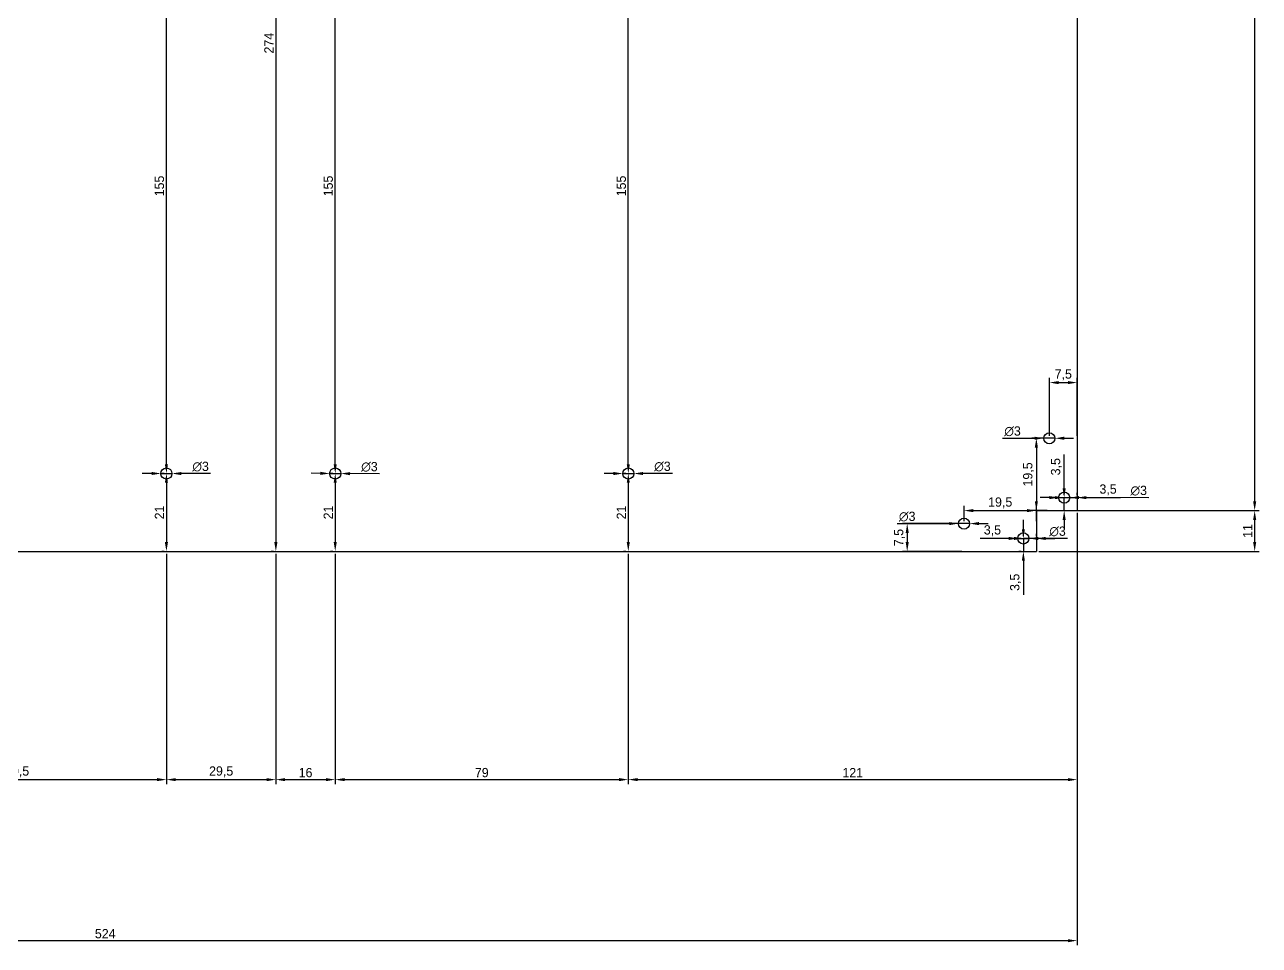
# Model space of a CAD drawing. Header units: millimetres. Extents: x 1367 to 2033, y 698 to 1194.
# Drawn here: x 1700.2 to 2033, y 698.2 to 946.4 of the extents above; entities that cross this region are included whole.
import ezdxf

# ---------------------------------------------------------------- set-up
doc = ezdxf.new("R2010")
doc.units = ezdxf.units.MM
doc.layers.get('Defpoints').update_dxf_attribs({"color": 4})
doc.dimstyles.new('ISO-25', dxfattribs={"dimtxt": 2.5, "dimasz": 2.5, "dimexe": 1.25, "dimexo": 0.625, "dimtad": 1, "dimtxsty": 'Standard', "dimcen": 2.5, "dimadec": 0, "dimazin": 0, "dimtfac": 1, "dimtmove": 0, "dimatfit": 3, "dimfxl": 1, "dimarcsym": 0})

# ---------------------------------------------------------------- blocks, each defined once
blk = doc.blocks.new('*D2')
at = {"layer": 'Defpoints', "color": 0, "lineweight": -2, "transparency": 16777216}
for p, q in [((1459.95, 814.76), (1459.95, 698.22)), ((1983.95, 814.76), (1983.95, 698.22)), ((1462.45, 699.47), (1981.45, 699.47))]:
    blk.add_line(p, q, dxfattribs=at)
at = {"layer": 'Defpoints', "color": 0, "transparency": 16777216}
for p in [(1459.95, 815.38), (1983.95, 815.38), (1983.95, 699.47)]:
    blk.add_point(p, dxfattribs=at)
for points in [[(1462.45, 699.88), (1462.45, 699.05), (1459.95, 699.47)], [(1981.45, 699.88), (1981.45, 699.05), (1983.95, 699.47)]]:
    blk.add_solid(points, dxfattribs=at)
at = {"layer": 'Defpoints', "color": 0, "transparency": 16777216, "insert": (1721.95, 701.34), "char_height": 2.5, "attachment_point": 5}
blk.add_mtext('524', dxfattribs=at)
blk = doc.blocks.new('*D3')
at = {"layer": 'Defpoints', "color": 0, "lineweight": -2, "transparency": 16777216}
for p, q in [((1984.57, 1130.38), (2033.05, 1130.38)), ((2031.8, 817.88), (2031.8, 1127.88)), ((1984.57, 815.38), (2033.05, 815.38))]:
    blk.add_line(p, q, dxfattribs=at)
at = {"layer": 'Defpoints', "color": 0, "transparency": 16777216}
for p in [(1983.95, 1130.38), (2031.8, 1130.38), (1983.95, 815.38)]:
    blk.add_point(p, dxfattribs=at)
for points in [[(2031.38, 1127.88), (2032.21, 1127.88), (2031.8, 1130.38)], [(2031.38, 817.88), (2032.21, 817.88), (2031.8, 815.38)]]:
    blk.add_solid(points, dxfattribs=at)
at = {"layer": 'Defpoints', "color": 0, "transparency": 16777216, "insert": (2029.92, 972.88), "char_height": 2.5, "attachment_point": 5, "rotation": 90}
blk.add_mtext('315', dxfattribs=at)
blk = doc.blocks.new('*D4')
at = {"layer": 'Defpoints', "color": 0, "lineweight": -2, "transparency": 16777216}
for p, q in [((1973.57, 815.38), (2033.05, 815.38)), ((2031.8, 806.88), (2031.8, 812.88)), ((1973.57, 804.38), (2033.05, 804.38))]:
    blk.add_line(p, q, dxfattribs=at)
at = {"layer": 'Defpoints', "color": 0, "transparency": 16777216}
for p in [(1972.95, 815.38), (2031.8, 815.38), (1972.95, 804.38)]:
    blk.add_point(p, dxfattribs=at)
for points in [[(2031.38, 812.88), (2032.21, 812.88), (2031.8, 815.38)], [(2031.38, 806.88), (2032.21, 806.88), (2031.8, 804.38)]]:
    blk.add_solid(points, dxfattribs=at)
at = {"layer": 'Defpoints', "color": 0, "transparency": 16777216, "insert": (2029.92, 809.88), "char_height": 2.5, "attachment_point": 5, "rotation": 90}
blk.add_mtext('11', dxfattribs=at)
blk = doc.blocks.new('*D25')
at = {"layer": 'Defpoints', "color": 0, "lineweight": -2, "transparency": 16777216}
for p, q in [((1969.45, 808.51), (1969.45, 809.13)), ((1972.95, 808.51), (1972.95, 809.13)), ((1966.95, 807.88), (1957.78, 807.88)), ((1972.95, 807.88), (1969.45, 807.88)), ((1975.45, 807.88), (1977.95, 807.88))]:
    blk.add_line(p, q, dxfattribs=at)
at = {"layer": 'Defpoints', "color": 0, "transparency": 16777216}
for p in [(1969.45, 807.88), (1972.95, 807.88), (1972.95, 807.88)]:
    blk.add_point(p, dxfattribs=at)
for points in [[(1966.95, 808.3), (1966.95, 807.46), (1969.45, 807.88)], [(1975.45, 808.3), (1975.45, 807.46), (1972.95, 807.88)]]:
    blk.add_solid(points, dxfattribs=at)
at = {"layer": 'Defpoints', "color": 0, "transparency": 16777216, "insert": (1961.11, 809.96), "char_height": 2.5, "attachment_point": 5}
blk.add_mtext('3,5', dxfattribs=at)
blk = doc.blocks.new('*D26')
at = {"layer": 'Defpoints', "color": 0, "lineweight": -2, "transparency": 16777216}
for p, q in [((1969.45, 810.38), (1969.45, 812.88)), ((1968.82, 807.88), (1968.2, 807.88)), ((1969.45, 807.88), (1969.45, 804.38)), ((1968.82, 804.38), (1968.2, 804.38)), ((1969.45, 801.88), (1969.45, 792.71))]:
    blk.add_line(p, q, dxfattribs=at)
at = {"layer": 'Defpoints', "color": 0, "transparency": 16777216}
for p in [(1969.45, 807.88), (1969.45, 804.38), (1969.45, 804.38)]:
    blk.add_point(p, dxfattribs=at)
for points in [[(1969.03, 810.38), (1969.86, 810.38), (1969.45, 807.88)], [(1969.03, 801.88), (1969.86, 801.88), (1969.45, 804.38)]]:
    blk.add_solid(points, dxfattribs=at)
at = {"layer": 'Defpoints', "color": 0, "transparency": 16777216, "insert": (1967.36, 796.05), "char_height": 2.5, "attachment_point": 5, "rotation": 90}
blk.add_mtext('3,5', dxfattribs=at)
blk = doc.blocks.new('*D27')
at = {"layer": 'Defpoints', "color": 0, "lineweight": -2, "transparency": 16777216}
for p, q in [((1952.82, 811.88), (1936.88, 811.88)), ((1938.13, 809.38), (1938.13, 806.88)), ((1952.82, 804.38), (1936.88, 804.38))]:
    blk.add_line(p, q, dxfattribs=at)
at = {"layer": 'Defpoints', "color": 0, "transparency": 16777216}
for p in [(1953.45, 811.88), (1938.13, 804.38), (1953.45, 804.38)]:
    blk.add_point(p, dxfattribs=at)
for points in [[(1937.72, 809.38), (1938.55, 809.38), (1938.13, 811.88)], [(1937.72, 806.88), (1938.55, 806.88), (1938.13, 804.38)]]:
    blk.add_solid(points, dxfattribs=at)
at = {"layer": 'Defpoints', "color": 0, "transparency": 16777216, "insert": (1936.05, 808.13), "char_height": 2.5, "attachment_point": 5, "rotation": 90}
blk.add_mtext('7,5', dxfattribs=at)
blk = doc.blocks.new('*D28')
at = {"layer": 'Defpoints', "color": 0, "lineweight": -2, "transparency": 16777216}
for p, q in [((1953.45, 812.51), (1953.45, 816.63)), ((1955.95, 815.38), (1970.45, 815.38)), ((1972.95, 812.51), (1972.95, 816.63))]:
    blk.add_line(p, q, dxfattribs=at)
at = {"layer": 'Defpoints', "color": 0, "transparency": 16777216}
for p in [(1972.95, 815.38), (1953.45, 811.88), (1972.95, 811.88)]:
    blk.add_point(p, dxfattribs=at)
for points in [[(1955.95, 815.8), (1955.95, 814.96), (1953.45, 815.38)], [(1970.45, 815.8), (1970.45, 814.96), (1972.95, 815.38)]]:
    blk.add_solid(points, dxfattribs=at)
at = {"layer": 'Defpoints', "color": 0, "transparency": 16777216, "insert": (1963.2, 817.46), "char_height": 2.5, "attachment_point": 5}
blk.add_mtext('19,5', dxfattribs=at)
blk = doc.blocks.new('*D29')
at = {"layer": 'Defpoints', "color": 0, "lineweight": -2, "transparency": 16777216}
for p, q in [((1980.45, 821.38), (1980.45, 830.55)), ((1980.45, 815.38), (1980.45, 818.88)), ((1981.07, 818.88), (1981.7, 818.88)), ((1981.07, 815.38), (1981.7, 815.38)), ((1980.45, 812.88), (1980.45, 810.38))]:
    blk.add_line(p, q, dxfattribs=at)
at = {"layer": 'Defpoints', "color": 0, "transparency": 16777216}
for p in [(1980.45, 818.88), (1980.45, 815.38), (1980.45, 815.38)]:
    blk.add_point(p, dxfattribs=at)
for points in [[(1980.03, 821.38), (1980.86, 821.38), (1980.45, 818.88)], [(1980.03, 812.88), (1980.86, 812.88), (1980.45, 815.38)]]:
    blk.add_solid(points, dxfattribs=at)
at = {"layer": 'Defpoints', "color": 0, "transparency": 16777216, "insert": (1978.36, 827.21), "char_height": 2.5, "attachment_point": 5, "rotation": 90}
blk.add_mtext('3,5', dxfattribs=at)
blk = doc.blocks.new('*D30')
at = {"layer": 'Defpoints', "color": 0, "lineweight": -2, "transparency": 16777216}
for p, q in [((1977.95, 818.88), (1975.45, 818.88)), ((1980.45, 819.51), (1980.45, 820.13)), ((1980.45, 818.88), (1983.95, 818.88)), ((1983.95, 819.51), (1983.95, 820.13)), ((1986.45, 818.88), (1995.61, 818.88))]:
    blk.add_line(p, q, dxfattribs=at)
at = {"layer": 'Defpoints', "color": 0, "transparency": 16777216}
for p in [(1980.45, 818.88), (1983.95, 818.88), (1983.95, 818.88)]:
    blk.add_point(p, dxfattribs=at)
for points in [[(1977.95, 819.3), (1977.95, 818.46), (1980.45, 818.88)], [(1986.45, 819.3), (1986.45, 818.46), (1983.95, 818.88)]]:
    blk.add_solid(points, dxfattribs=at)
at = {"layer": 'Defpoints', "color": 0, "transparency": 16777216, "insert": (1992.28, 820.96), "char_height": 2.5, "attachment_point": 5}
blk.add_mtext('3,5', dxfattribs=at)
blk = doc.blocks.new('*D31')
at = {"layer": 'Defpoints', "color": 0, "lineweight": -2, "transparency": 16777216}
for p, q in [((1976.45, 835.51), (1976.45, 851.14)), ((1978.95, 849.89), (1981.45, 849.89)), ((1983.95, 835.51), (1983.95, 851.14))]:
    blk.add_line(p, q, dxfattribs=at)
at = {"layer": 'Defpoints', "color": 0, "transparency": 16777216}
for p in [(1983.95, 849.89), (1976.45, 834.88), (1983.95, 834.88)]:
    blk.add_point(p, dxfattribs=at)
for points in [[(1978.95, 850.3), (1978.95, 849.47), (1976.45, 849.89)], [(1981.45, 850.3), (1981.45, 849.47), (1983.95, 849.89)]]:
    blk.add_solid(points, dxfattribs=at)
at = {"layer": 'Defpoints', "color": 0, "transparency": 16777216, "insert": (1980.2, 851.97), "char_height": 2.5, "attachment_point": 5}
blk.add_mtext('7,5', dxfattribs=at)
blk = doc.blocks.new('*D32')
at = {"layer": 'Defpoints', "color": 0, "lineweight": -2, "transparency": 16777216}
for p, q in [((1975.82, 834.88), (1971.7, 834.88)), ((1972.95, 832.38), (1972.95, 817.88)), ((1975.82, 815.38), (1971.7, 815.38))]:
    blk.add_line(p, q, dxfattribs=at)
at = {"layer": 'Defpoints', "color": 0, "transparency": 16777216}
for p in [(1976.45, 834.88), (1972.95, 815.38), (1976.45, 815.38)]:
    blk.add_point(p, dxfattribs=at)
for points in [[(1972.53, 832.38), (1973.36, 832.38), (1972.95, 834.88)], [(1972.53, 817.88), (1973.36, 817.88), (1972.95, 815.38)]]:
    blk.add_solid(points, dxfattribs=at)
at = {"layer": 'Defpoints', "color": 0, "transparency": 16777216, "insert": (1970.86, 825.13), "char_height": 2.5, "attachment_point": 5, "rotation": 90}
blk.add_mtext('19,5', dxfattribs=at)
blk = doc.blocks.new('*D48')
at = {"layer": 'Defpoints', "color": 0, "lineweight": -2, "transparency": 16777216}
for p, q in [((1737.82, 825.38), (1737.2, 825.38)), ((1738.45, 822.88), (1738.45, 806.88)), ((1737.82, 804.38), (1737.2, 804.38))]:
    blk.add_line(p, q, dxfattribs=at)
at = {"layer": 'Defpoints', "color": 0, "transparency": 16777216}
for p in [(1738.45, 825.38), (1738.45, 804.38), (1738.45, 804.38)]:
    blk.add_point(p, dxfattribs=at)
for points in [[(1738.03, 822.88), (1738.86, 822.88), (1738.45, 825.38)], [(1738.03, 806.88), (1738.86, 806.88), (1738.45, 804.38)]]:
    blk.add_solid(points, dxfattribs=at)
at = {"layer": 'Defpoints', "color": 0, "transparency": 16777216, "insert": (1736.57, 814.88), "char_height": 2.5, "attachment_point": 5, "rotation": 90}
blk.add_mtext('21', dxfattribs=at)
blk = doc.blocks.new('*D49')
at = {"layer": 'Defpoints', "color": 0, "lineweight": -2, "transparency": 16777216}
for p, q in [((1737.82, 980.38), (1737.2, 980.38)), ((1738.45, 827.88), (1738.45, 977.88)), ((1737.82, 825.38), (1737.2, 825.38))]:
    blk.add_line(p, q, dxfattribs=at)
at = {"layer": 'Defpoints', "color": 0, "transparency": 16777216}
for p in [(1738.45, 980.38), (1738.45, 980.38), (1738.45, 825.38)]:
    blk.add_point(p, dxfattribs=at)
for points in [[(1738.03, 977.88), (1738.86, 977.88), (1738.45, 980.38)], [(1738.03, 827.88), (1738.86, 827.88), (1738.45, 825.38)]]:
    blk.add_solid(points, dxfattribs=at)
at = {"layer": 'Defpoints', "color": 0, "transparency": 16777216, "insert": (1736.57, 902.88), "char_height": 2.5, "attachment_point": 5, "rotation": 90}
blk.add_mtext('155', dxfattribs=at)
blk = doc.blocks.new('*D52')
at = {"layer": 'Defpoints', "color": 0, "lineweight": -2, "transparency": 16777216}
for p, q in [((1783.32, 825.38), (1782.7, 825.38)), ((1783.95, 822.88), (1783.95, 806.88)), ((1783.32, 804.38), (1782.7, 804.38))]:
    blk.add_line(p, q, dxfattribs=at)
at = {"layer": 'Defpoints', "color": 0, "transparency": 16777216}
for p in [(1783.95, 825.38), (1783.95, 804.38), (1783.95, 804.38)]:
    blk.add_point(p, dxfattribs=at)
for points in [[(1783.53, 822.88), (1784.36, 822.88), (1783.95, 825.38)], [(1783.53, 806.88), (1784.36, 806.88), (1783.95, 804.38)]]:
    blk.add_solid(points, dxfattribs=at)
at = {"layer": 'Defpoints', "color": 0, "transparency": 16777216, "insert": (1782.07, 814.88), "char_height": 2.5, "attachment_point": 5, "rotation": 90}
blk.add_mtext('21', dxfattribs=at)
blk = doc.blocks.new('*D53')
at = {"layer": 'Defpoints', "color": 0, "lineweight": -2, "transparency": 16777216}
for p, q in [((1783.32, 980.38), (1782.7, 980.38)), ((1783.95, 827.88), (1783.95, 977.88)), ((1783.32, 825.38), (1782.7, 825.38))]:
    blk.add_line(p, q, dxfattribs=at)
at = {"layer": 'Defpoints', "color": 0, "transparency": 16777216}
for p in [(1783.95, 980.38), (1783.95, 980.38), (1783.95, 825.38)]:
    blk.add_point(p, dxfattribs=at)
for points in [[(1783.53, 977.88), (1784.36, 977.88), (1783.95, 980.38)], [(1783.53, 827.88), (1784.36, 827.88), (1783.95, 825.38)]]:
    blk.add_solid(points, dxfattribs=at)
at = {"layer": 'Defpoints', "color": 0, "transparency": 16777216, "insert": (1782.07, 902.88), "char_height": 2.5, "attachment_point": 5, "rotation": 90}
blk.add_mtext('155', dxfattribs=at)
blk = doc.blocks.new('*D57')
at = {"layer": 'Defpoints', "color": 0, "lineweight": -2, "transparency": 16777216}
for p, q in [((1767.32, 1078.38), (1766.7, 1078.38)), ((1767.95, 1075.88), (1767.95, 806.88)), ((1767.32, 804.38), (1766.7, 804.38))]:
    blk.add_line(p, q, dxfattribs=at)
at = {"layer": 'Defpoints', "color": 0, "transparency": 16777216}
for p in [(1767.95, 1078.38), (1767.95, 804.38), (1767.95, 804.38)]:
    blk.add_point(p, dxfattribs=at)
for points in [[(1767.53, 1075.88), (1768.36, 1075.88), (1767.95, 1078.38)], [(1767.53, 806.88), (1768.36, 806.88), (1767.95, 804.38)]]:
    blk.add_solid(points, dxfattribs=at)
at = {"layer": 'Defpoints', "color": 0, "transparency": 16777216, "insert": (1766.07, 941.38), "char_height": 2.5, "attachment_point": 5, "rotation": 90}
blk.add_mtext('274', dxfattribs=at)
blk = doc.blocks.new('*D58')
at = {"layer": 'Defpoints', "color": 0, "lineweight": -2, "transparency": 16777216}
for p, q in [((1862.32, 825.38), (1861.7, 825.38)), ((1862.95, 822.88), (1862.95, 806.88)), ((1862.32, 804.38), (1861.7, 804.38))]:
    blk.add_line(p, q, dxfattribs=at)
at = {"layer": 'Defpoints', "color": 0, "transparency": 16777216}
for p in [(1862.95, 825.38), (1862.95, 804.38), (1862.95, 804.38)]:
    blk.add_point(p, dxfattribs=at)
for points in [[(1862.53, 822.88), (1863.36, 822.88), (1862.95, 825.38)], [(1862.53, 806.88), (1863.36, 806.88), (1862.95, 804.38)]]:
    blk.add_solid(points, dxfattribs=at)
at = {"layer": 'Defpoints', "color": 0, "transparency": 16777216, "insert": (1861.07, 814.88), "char_height": 2.5, "attachment_point": 5, "rotation": 90}
blk.add_mtext('21', dxfattribs=at)
blk = doc.blocks.new('*D59')
at = {"layer": 'Defpoints', "color": 0, "lineweight": -2, "transparency": 16777216}
for p, q in [((1862.32, 980.38), (1861.7, 980.38)), ((1862.95, 827.88), (1862.95, 977.88)), ((1862.32, 825.38), (1861.7, 825.38))]:
    blk.add_line(p, q, dxfattribs=at)
at = {"layer": 'Defpoints', "color": 0, "transparency": 16777216}
for p in [(1862.95, 980.38), (1862.95, 980.38), (1862.95, 825.38)]:
    blk.add_point(p, dxfattribs=at)
for points in [[(1862.53, 977.88), (1863.36, 977.88), (1862.95, 980.38)], [(1862.53, 827.88), (1863.36, 827.88), (1862.95, 825.38)]]:
    blk.add_solid(points, dxfattribs=at)
at = {"layer": 'Defpoints', "color": 0, "transparency": 16777216, "insert": (1861.07, 902.88), "char_height": 2.5, "attachment_point": 5, "rotation": 90}
blk.add_mtext('155', dxfattribs=at)
blk = doc.blocks.new('*D64')
at = {"layer": 'Defpoints', "color": 0, "lineweight": -2, "transparency": 16777216}
for p, q in [((1657.95, 803.76), (1657.95, 741.62)), ((1738.45, 803.76), (1738.45, 741.62)), ((1660.45, 742.87), (1735.95, 742.87))]:
    blk.add_line(p, q, dxfattribs=at)
at = {"layer": 'Defpoints', "color": 0, "transparency": 16777216}
for p in [(1657.95, 804.38), (1738.45, 804.38), (1738.45, 742.87)]:
    blk.add_point(p, dxfattribs=at)
for points in [[(1660.45, 743.29), (1660.45, 742.46), (1657.95, 742.87)], [(1735.95, 743.29), (1735.95, 742.46), (1738.45, 742.87)]]:
    blk.add_solid(points, dxfattribs=at)
at = {"layer": 'Defpoints', "color": 0, "transparency": 16777216, "insert": (1698.2, 744.96), "char_height": 2.5, "attachment_point": 5}
blk.add_mtext('80,5', dxfattribs=at)
blk = doc.blocks.new('*D65')
at = {"layer": 'Defpoints', "color": 0, "lineweight": -2, "transparency": 16777216}
for p, q in [((1738.45, 803.76), (1738.45, 741.62)), ((1767.95, 803.76), (1767.95, 741.62)), ((1740.95, 742.87), (1765.45, 742.87))]:
    blk.add_line(p, q, dxfattribs=at)
at = {"layer": 'Defpoints', "color": 0, "transparency": 16777216}
for p in [(1738.45, 804.38), (1767.95, 804.38), (1767.95, 742.87)]:
    blk.add_point(p, dxfattribs=at)
for points in [[(1740.95, 743.29), (1740.95, 742.46), (1738.45, 742.87)], [(1765.45, 743.29), (1765.45, 742.46), (1767.95, 742.87)]]:
    blk.add_solid(points, dxfattribs=at)
at = {"layer": 'Defpoints', "color": 0, "transparency": 16777216, "insert": (1753.2, 744.96), "char_height": 2.5, "attachment_point": 5}
blk.add_mtext('29,5', dxfattribs=at)
blk = doc.blocks.new('*D66')
at = {"layer": 'Defpoints', "color": 0, "lineweight": -2, "transparency": 16777216}
for p, q in [((1767.95, 803.76), (1767.95, 741.62)), ((1783.95, 803.76), (1783.95, 741.62)), ((1770.45, 742.87), (1781.45, 742.87))]:
    blk.add_line(p, q, dxfattribs=at)
at = {"layer": 'Defpoints', "color": 0, "transparency": 16777216}
for p in [(1767.95, 804.38), (1783.95, 804.38), (1783.95, 742.87)]:
    blk.add_point(p, dxfattribs=at)
for points in [[(1770.45, 743.29), (1770.45, 742.46), (1767.95, 742.87)], [(1781.45, 743.29), (1781.45, 742.46), (1783.95, 742.87)]]:
    blk.add_solid(points, dxfattribs=at)
at = {"layer": 'Defpoints', "color": 0, "transparency": 16777216, "insert": (1775.95, 744.75), "char_height": 2.5, "attachment_point": 5}
blk.add_mtext('16', dxfattribs=at)
blk = doc.blocks.new('*D67')
at = {"layer": 'Defpoints', "color": 0, "lineweight": -2, "transparency": 16777216}
for p, q in [((1783.95, 803.76), (1783.95, 741.62)), ((1862.95, 803.76), (1862.95, 741.62)), ((1786.45, 742.87), (1860.45, 742.87))]:
    blk.add_line(p, q, dxfattribs=at)
at = {"layer": 'Defpoints', "color": 0, "transparency": 16777216}
for p in [(1783.95, 804.38), (1862.95, 804.38), (1862.95, 742.87)]:
    blk.add_point(p, dxfattribs=at)
for points in [[(1786.45, 743.29), (1786.45, 742.46), (1783.95, 742.87)], [(1860.45, 743.29), (1860.45, 742.46), (1862.95, 742.87)]]:
    blk.add_solid(points, dxfattribs=at)
at = {"layer": 'Defpoints', "color": 0, "transparency": 16777216, "insert": (1823.45, 744.75), "char_height": 2.5, "attachment_point": 5}
blk.add_mtext('79', dxfattribs=at)
blk = doc.blocks.new('*D68')
at = {"layer": 'Defpoints', "color": 0, "lineweight": -2, "transparency": 16777216}
for p, q in [((1862.95, 803.76), (1862.95, 741.62)), ((1983.95, 803.76), (1983.95, 741.62)), ((1865.45, 742.87), (1981.45, 742.87))]:
    blk.add_line(p, q, dxfattribs=at)
at = {"layer": 'Defpoints', "color": 0, "transparency": 16777216}
for p in [(1862.95, 804.38), (1983.95, 804.38), (1983.95, 742.87)]:
    blk.add_point(p, dxfattribs=at)
for points in [[(1865.45, 743.29), (1865.45, 742.46), (1862.95, 742.87)], [(1981.45, 743.29), (1981.45, 742.46), (1983.95, 742.87)]]:
    blk.add_solid(points, dxfattribs=at)
at = {"layer": 'Defpoints', "color": 0, "transparency": 16777216, "insert": (1923.45, 744.75), "char_height": 2.5, "attachment_point": 5}
blk.add_mtext('121', dxfattribs=at)
blk = doc.blocks.new('*D85')
at = {"layer": 'Defpoints', "color": 0, "lineweight": -2, "transparency": 16777216}
for p, q in [((1935.43, 811.88), (1949.45, 811.88)), ((1954.95, 811.88), (1951.95, 811.88)), ((1957.45, 811.88), (1959.95, 811.88))]:
    blk.add_line(p, q, dxfattribs=at)
at = {"layer": 'Defpoints', "color": 0, "transparency": 16777216}
for p in [(1951.95, 811.88), (1954.95, 811.88)]:
    blk.add_point(p, dxfattribs=at)
for points in [[(1949.45, 812.3), (1949.45, 811.46), (1951.95, 811.88)], [(1957.45, 812.3), (1957.45, 811.46), (1954.95, 811.88)]]:
    blk.add_solid(points, dxfattribs=at)
at = {"layer": 'Defpoints', "color": 0, "transparency": 16777216, "insert": (1938.13, 813.76), "char_height": 2.5, "attachment_point": 5}
blk.add_mtext('∅3', dxfattribs=at)
blk = doc.blocks.new('*D86')
at = {"layer": 'Defpoints', "color": 0, "lineweight": -2, "transparency": 16777216}
for p, q in [((1965.45, 807.88), (1962.95, 807.88)), ((1967.95, 807.88), (1970.95, 807.88)), ((1981.36, 807.88), (1973.45, 807.88))]:
    blk.add_line(p, q, dxfattribs=at)
at = {"layer": 'Defpoints', "color": 0, "transparency": 16777216}
for p in [(1967.95, 807.88), (1970.95, 807.88)]:
    blk.add_point(p, dxfattribs=at)
for points in [[(1965.45, 808.3), (1965.45, 807.46), (1967.95, 807.88)], [(1973.45, 808.3), (1973.45, 807.46), (1970.95, 807.88)]]:
    blk.add_solid(points, dxfattribs=at)
at = {"layer": 'Defpoints', "color": 0, "transparency": 16777216, "insert": (1978.65, 809.76), "char_height": 2.5, "attachment_point": 5}
blk.add_mtext('∅3', dxfattribs=at)
blk = doc.blocks.new('*D87')
at = {"layer": 'Defpoints', "color": 0, "lineweight": -2, "transparency": 16777216}
for p, q in [((1976.45, 818.88), (1973.95, 818.88)), ((1978.95, 818.88), (1981.95, 818.88)), ((2003.24, 818.87), (1984.45, 818.88))]:
    blk.add_line(p, q, dxfattribs=at)
at = {"layer": 'Defpoints', "color": 0, "transparency": 16777216}
for p in [(1978.95, 818.88), (1981.95, 818.88)]:
    blk.add_point(p, dxfattribs=at)
for points in [[(1976.45, 819.3), (1976.45, 818.46), (1978.95, 818.88)], [(1984.45, 819.3), (1984.45, 818.46), (1981.95, 818.88)]]:
    blk.add_solid(points, dxfattribs=at)
at = {"layer": 'Defpoints', "color": 0, "transparency": 16777216, "insert": (2000.54, 820.75), "char_height": 2.5, "attachment_point": 5, "rotation": 359.9778}
blk.add_mtext('∅3', dxfattribs=at)
blk = doc.blocks.new('*D88')
at = {"layer": 'Defpoints', "color": 0, "lineweight": -2, "transparency": 16777216}
for p, q in [((1963.82, 834.88), (1972.45, 834.88)), ((1977.95, 834.88), (1974.95, 834.88)), ((1980.45, 834.88), (1982.95, 834.88))]:
    blk.add_line(p, q, dxfattribs=at)
at = {"layer": 'Defpoints', "color": 0, "transparency": 16777216}
for p in [(1974.95, 834.88), (1977.95, 834.88)]:
    blk.add_point(p, dxfattribs=at)
for points in [[(1972.45, 835.3), (1972.45, 834.46), (1974.95, 834.88)], [(1980.45, 835.3), (1980.45, 834.46), (1977.95, 834.88)]]:
    blk.add_solid(points, dxfattribs=at)
at = {"layer": 'Defpoints', "color": 0, "transparency": 16777216, "insert": (1966.53, 836.75), "char_height": 2.5, "attachment_point": 5, "rotation": 0.0212}
blk.add_mtext('∅3', dxfattribs=at)
blk = doc.blocks.new('*D95')
at = {"layer": 'Defpoints', "color": 0, "lineweight": -2, "transparency": 16777216}
for p, q in [((1734.45, 825.39), (1731.95, 825.39)), ((1736.95, 825.38), (1739.95, 825.38)), ((1750.36, 825.35), (1742.45, 825.37))]:
    blk.add_line(p, q, dxfattribs=at)
at = {"layer": 'Defpoints', "color": 0, "transparency": 16777216}
for p in [(1736.95, 825.38), (1739.95, 825.38)]:
    blk.add_point(p, dxfattribs=at)
for points in [[(1734.45, 825.81), (1734.44, 824.97), (1736.95, 825.38)], [(1742.45, 825.79), (1742.44, 824.95), (1739.95, 825.38)]]:
    blk.add_solid(points, dxfattribs=at)
at = {"layer": 'Defpoints', "color": 0, "transparency": 16777216, "insert": (1747.66, 827.23), "char_height": 2.5, "attachment_point": 5, "rotation": 359.8723}
blk.add_mtext('∅3', dxfattribs=at)
blk = doc.blocks.new('*D97')
at = {"layer": 'Defpoints', "color": 0, "lineweight": -2, "transparency": 16777216}
for p, q in [((1779.95, 825.42), (1777.45, 825.44)), ((1782.45, 825.39), (1785.45, 825.37)), ((1795.86, 825.26), (1787.95, 825.34))]:
    blk.add_line(p, q, dxfattribs=at)
at = {"layer": 'Defpoints', "color": 0, "transparency": 16777216}
for p in [(1782.45, 825.39), (1785.45, 825.37)]:
    blk.add_point(p, dxfattribs=at)
for points in [[(1779.95, 825.84), (1779.94, 825), (1782.45, 825.39)], [(1787.95, 825.76), (1787.94, 824.92), (1785.45, 825.37)]]:
    blk.add_solid(points, dxfattribs=at)
at = {"layer": 'Defpoints', "color": 0, "transparency": 16777216, "insert": (1793.17, 827.17), "char_height": 2.5, "attachment_point": 5, "rotation": 359.4465}
blk.add_mtext('∅3', dxfattribs=at)
blk = doc.blocks.new('*D101')
at = {"layer": 'Defpoints', "color": 0, "lineweight": -2, "transparency": 16777216}
for p, q in [((1858.95, 825.38), (1856.45, 825.38)), ((1861.45, 825.38), (1864.45, 825.38)), ((1874.86, 825.38), (1866.95, 825.38))]:
    blk.add_line(p, q, dxfattribs=at)
at = {"layer": 'Defpoints', "color": 0, "transparency": 16777216}
for p in [(1861.45, 825.38), (1864.45, 825.38)]:
    blk.add_point(p, dxfattribs=at)
for points in [[(1858.95, 825.8), (1858.95, 824.96), (1861.45, 825.38)], [(1866.95, 825.8), (1866.95, 824.96), (1864.45, 825.38)]]:
    blk.add_solid(points, dxfattribs=at)
at = {"layer": 'Defpoints', "color": 0, "transparency": 16777216, "insert": (1872.15, 827.25), "char_height": 2.5, "attachment_point": 5, "rotation": 359.9825}
blk.add_mtext('∅3', dxfattribs=at)

msp = doc.modelspace()

# ---------------------------------------------------------------- linework, layer by layer
for p, q in [((1983.945, 1130.38), (1983.945, 815.38)), ((1972.945, 815.38), (1983.945, 815.38)), ((1972.945, 815.38), (1972.945, 804.38)), ((1600.945, 804.38), (1972.945, 804.38))]:
    msp.add_line(p, q)
for centre in [(1976.445, 834.88), (1738.445, 825.38), (1783.945, 825.38), (1862.945, 825.38), (1980.445, 818.88), (1953.445, 811.88), (1969.445, 807.88)]:
    msp.add_circle(centre, 1.5)

# ---------------------------------------------------------------- dimensions: what is measured, and where the dimension line sits
at = {"layer": 'Defpoints'}
for p1, p2, distance, picture, middle in [((1983.945, 815.38), (1983.945, 1130.38), -47.85, '*D3', (2029.92, 972.88)), ((1767.945, 1078.38), (1767.945, 804.38), 0, '*D57', (1766.07, 941.38)), ((1738.445, 825.38), (1738.445, 980.38), 0, '*D49', (1736.57, 902.88)), ((1783.945, 825.38), (1783.945, 980.38), 0, '*D53', (1782.07, 902.88)), ((1862.945, 825.38), (1862.945, 980.38), 0, '*D59', (1861.07, 902.88)), ((1738.445, 825.38), (1738.445, 804.38), 0, '*D48', (1736.57, 814.88)), ((1783.945, 825.38), (1783.945, 804.38), 0, '*D52', (1782.07, 814.88)), ((1862.945, 825.38), (1862.945, 804.38), 0, '*D58', (1861.07, 814.88)), ((1980.445, 818.88), (1983.945, 818.88), 0, '*D30', (1992.279, 820.963)), ((1972.945, 804.38), (1972.945, 815.38), -58.85, '*D4', (2029.92, 809.88)), ((1969.445, 807.88), (1969.445, 804.38), 0, '*D26', (1967.362, 796.047)), ((1783.945, 804.38), (1862.945, 804.38), -61.507, '*D67', (1823.445, 744.748)), ((1862.945, 804.38), (1983.945, 804.38), -61.507, '*D68', (1923.445, 744.748))]:
    dim = msp.add_aligned_dim(p1=p1, p2=p2, distance=distance, dimstyle='ISO-25', dxfattribs=at)
    dim.commit()
    dim.dimension.update_dxf_attribs({"geometry": picture, "text_midpoint": middle})
for base, p1, p2, angle, picture, middle in [((1983.945, 849.887), (1976.445, 834.88), (1983.945, 834.88), 0, '*D31', (1980.195, 849.887)), ((1972.945, 815.38), (1976.445, 834.88), (1976.445, 815.38), 270, '*D32', (1972.945, 825.13)), ((1980.445, 815.38), (1980.445, 818.88), (1980.445, 815.38), 270, '*D29', (1980.445, 827.213)), ((1972.945, 815.38), (1953.445, 811.88), (1972.945, 811.88), 0, '*D28', (1963.195, 815.38)), ((1983.945, 699.467), (1459.945, 815.38), (1983.945, 815.38), 360, '*D2', (1721.945, 699.467)), ((1938.135, 804.38), (1953.445, 811.88), (1953.445, 804.38), 270, '*D27', (1938.135, 808.13)), ((1972.945, 807.88), (1969.445, 807.88), (1972.945, 807.88), 0, '*D25', (1961.112, 807.88)), ((1738.445, 742.873), (1657.945, 804.38), (1738.445, 804.38), 0, '*D64', (1698.195, 742.873)), ((1767.945, 742.873), (1738.445, 804.38), (1767.945, 804.38), 0, '*D65', (1753.195, 742.873)), ((1783.945, 742.873), (1767.945, 804.38), (1783.945, 804.38), 0, '*D66', (1775.945, 742.873))]:
    dim = msp.add_linear_dim(base=base, p1=p1, p2=p2, angle=angle, dimstyle='ISO-25', dxfattribs=at)
    dim.commit()
    dim.dimension.update_dxf_attribs({"geometry": picture, "text_midpoint": middle, "dimtype": 161})
for p1, p2, picture, middle in [((1977.945, 834.881), (1974.945, 834.88), '*D88', (1966.533, 834.876)), ((1978.945, 818.881), (1981.945, 818.879), '*D87', (2000.536, 818.872)), ((1954.945, 811.88), (1951.945, 811.88), '*D85', (1938.135, 811.88))]:
    dim = msp.add_diameter_dim_2p(p1=p1, p2=p2, dimstyle='ISO-25', dxfattribs=at)
    dim.commit()
    dim.dimension.update_dxf_attribs({"geometry": picture, "text_midpoint": middle, "dimtype": 163})
for p1, p2, picture, middle in [((1736.945, 825.383), (1739.945, 825.377), '*D95', (1747.658, 827.235)), ((1782.445, 825.395), (1785.445, 825.366), '*D97', (1793.171, 827.166)), ((1861.445, 825.381), (1864.445, 825.38), '*D101', (1872.154, 827.252)), ((1967.945, 807.88), (1970.945, 807.88), '*D86', (1978.654, 809.755))]:
    dim = msp.add_diameter_dim_2p(p1=p1, p2=p2, dimstyle='ISO-25', dxfattribs=at)
    dim.commit()
    dim.dimension.update_dxf_attribs({"geometry": picture, "text_midpoint": middle})

doc.saveas('drawing.dxf')
